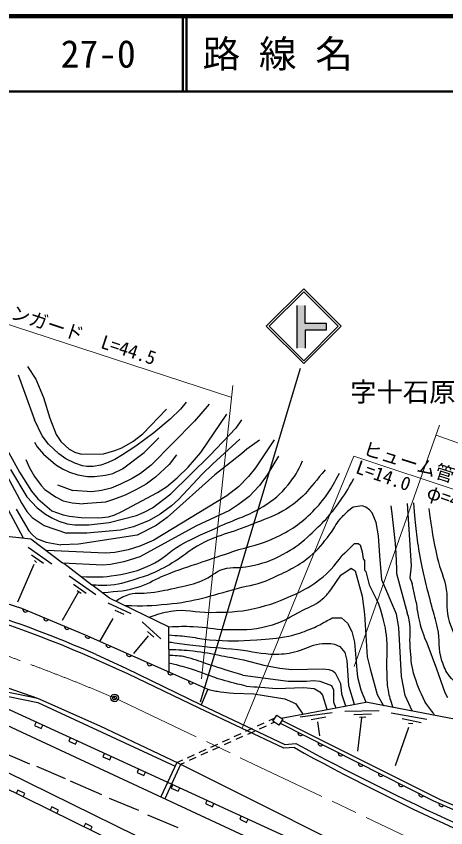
# Model space of a CAD drawing. Units: millimetres, scale not verified. Extents: x 40000 to 680000, y 20000 to 380000.
# Drawn here: x 155610 to 212709, y 272090 to 380000 of the extents above; entities that cross this region are included whole.
import ezdxf
from ezdxf.enums import TextEntityAlignment as Align

# ---------------------------------------------------------------- set-up
doc = ezdxf.new("R2010")
doc.units = ezdxf.units.MM
doc.header["$LTSCALE"] = 1000
doc.header["$PDMODE"] = 32
doc.header["$PDSIZE"] = 500
doc.linetypes.add('CHAIN', pattern=[18.5, 12, -1.5, 3.5, -1.5])
for name, color, linetype, lineweight in [('M-BGD', 7, 'Continuous', 25), ('M-BMK', 2, 'CHAIN', 13), ('M-BMK-SRVR', 3, 'Continuous', 25), ('M-STR-HTXT', 7, 'Continuous', 13), ('M-STR-STRC', 7, 'Continuous', 25), ('M-TTL', 2, 'Continuous', 140), ('M-TTL-LINE', 7, 'Continuous', 50)]:
    doc.layers.add(name, color=color, linetype=linetype, lineweight=lineweight)
doc.layers.add('M-BMK-HTXT', color=7, linetype='Continuous')
doc.layers.add('M-TTL-TXT', color=7, linetype='Continuous')
doc.styles.add('ＭＳ ゴシック', font='')
doc.styles.get('ＭＳ ゴシック').set_extended_font_data('MS Gothic')

msp = doc.modelspace()

# ---------------------------------------------------------------- hatches: boundary and pattern name
at = {"layer": 'M-STR-STRC'}
msp.add_hatch(color=256, dxfattribs=at).paths.add_polyline_path([(194018, 335873), (194018, 338240), (196828, 338240), (196828, 339167), (193978, 339167), (193978, 341554), (192950, 341554), (192950, 335873)])
msp.add_hatch(color=256, dxfattribs=at).paths.add_polyline_path([(194018, 335873), (194018, 338240), (196828, 338240), (196828, 339167), (193978, 339167), (193978, 341554), (192950, 341554), (192950, 335873)])
msp.add_hatch(color=256, dxfattribs=at).paths.add_polyline_path([(194018, 335873), (194018, 338240), (196828, 338240), (196828, 339167), (193978, 339167), (193978, 341554), (192950, 341554), (192950, 335873)])
msp.add_hatch(color=256, dxfattribs=at).paths.add_polyline_path([(194018, 335873), (194018, 338240), (196828, 338240), (196828, 339167), (193978, 339167), (193978, 341554), (192950, 341554), (192950, 335873)])
msp.add_hatch(color=256, dxfattribs=at).paths.add_polyline_path([(194018, 335873), (194018, 338240), (196828, 338240), (196828, 339167), (193978, 339167), (193978, 341554), (192950, 341554), (192950, 335873)])

# ---------------------------------------------------------------- linework, layer by layer
at = {"layer": 'M-BGD'}
for p, q in [((157125, 333432), (158226, 331738)), ((155855, 332331), (158057, 326320)), ((158226, 331738), (159242, 329283)), ((159242, 329283), (160089, 326574)), ((178207, 328690), (177445, 327759)), ((181255, 328436), (179308, 326150)), ((172450, 324457), (175583, 327759)), ((177445, 327759), (176091, 326404)), ((180155, 322002), (183626, 327082)), ((151876, 326912), (156025, 319377)), ((159073, 324203), (158057, 326320)), ((160089, 326574), (160935, 324372)), ((179308, 326150), (173551, 320308)), ((176091, 326404), (173889, 324626)), ((185573, 326320), (184811, 325219)), ((184811, 325219), (181340, 321578)), ((159919, 323102), (159073, 324203)), ((160935, 324372), (161528, 323441)), ((171095, 323441), (172450, 324457)), ((173889, 324626), (171519, 322848)), ((174567, 323949), (172619, 322002)), ((185319, 323780), (181763, 320478)), ((152299, 322679), (156363, 315228)), ((158057, 323356), (158395, 322764)), ((158395, 322764), (159242, 321748)), ((161274, 321832), (159919, 323102)), ((161528, 323441), (162629, 322425)), ((169656, 322594), (171095, 323441)), ((171519, 322848), (169741, 321663)), ((187944, 323610), (186251, 322425)), ((189891, 323695), (187436, 319970)), ((159242, 321748), (160851, 320393)), ((162205, 321155), (161274, 321832)), ((162629, 322425), (163475, 322002)), ((163475, 322002), (164322, 321748)), ((164322, 321748), (167201, 321832)), ((167201, 321832), (168725, 322256)), ((168725, 322256), (169656, 322594)), ((169741, 321663), (168725, 321070)), ((169741, 319800), (172619, 322002)), ((176937, 321663), (175921, 320393)), ((176175, 316498), (181340, 321578)), ((178461, 320054), (180155, 322002)), ((185551, 321806), (182017, 319038)), ((186251, 322425), (185551, 321806)), ((156871, 321070), (157379, 319970)), ((163391, 320562), (162205, 321155)), ((164407, 320224), (163391, 320562)), ((167624, 320562), (166862, 320308)), ((168725, 321070), (167624, 320562)), ((190484, 321494), (188960, 319038)), ((154839, 319716), (157041, 316075)), ((157379, 319970), (158057, 318784)), ((160851, 320393), (161782, 319800)), ((161782, 319800), (162713, 319377)), ((164999, 320139), (164407, 320224)), ((165846, 320139), (164999, 320139)), ((166862, 320308), (165846, 320139)), ((168471, 319208), (169741, 319800)), ((173551, 320308), (172111, 319208)), ((175921, 320393), (174143, 318700)), ((177022, 318615), (178461, 320054)), ((181763, 320478), (180324, 319123)), ((187436, 319970), (186505, 318784)), ((156025, 319377), (157633, 316837)), ((158057, 318784), (158903, 317599)), ((162713, 319377), (163814, 319038)), ((163814, 319038), (165084, 318784)), ((165084, 318784), (166015, 318784)), ((166015, 318784), (167455, 318954)), ((167455, 318954), (168471, 319208)), ((171011, 318530), (169487, 317768)), ((172111, 319208), (171011, 318530)), ((174143, 318700), (172873, 317768)), ((175583, 317430), (177022, 318615)), ((182017, 319038), (175667, 313366)), ((180324, 319123), (177191, 315736)), ((186505, 318784), (185150, 317430)), ((188960, 319038), (187944, 317599)), ((158903, 317599), (159411, 317091)), ((161105, 317684), (163137, 316922)), ((168217, 317260), (166947, 316922)), ((169487, 317768), (168217, 317260)), ((172873, 317768), (171519, 317006)), ((174397, 316668), (175583, 317430)), ((185150, 317430), (183626, 316244)), ((187944, 317599), (186589, 316160)), ((157633, 316837), (158480, 315821)), ((159411, 317091), (160851, 316075)), ((165677, 316752), (163137, 316922)), ((166947, 316922), (165677, 316752)), ((170079, 316329), (168555, 315736)), ((169656, 314128), (174397, 316668)), ((171519, 317006), (170079, 316329)), ((173720, 314636), (176175, 316498)), ((183626, 316244), (173889, 310318)), ((156363, 315228), (157041, 314128)), ((157041, 316075), (158395, 314636)), ((158480, 315821), (160343, 314212)), ((160851, 316075), (161867, 315567)), ((161867, 315567), (163052, 315313)), ((163052, 315313), (164491, 315144)), ((167455, 315398), (164491, 315144)), ((168555, 315736), (167455, 315398)), ((177191, 315736), (176260, 314890)), ((186589, 316160), (185150, 315059)), ((207587, 315228), (208095, 306931)), ((154501, 314466), (156533, 310656)), ((155601, 314466), (157295, 311588)), ((157041, 314128), (157718, 313366)), ((158395, 314636), (159496, 313789)), ((160343, 314212), (161867, 313704)), ((168725, 313704), (169656, 314128)), ((171603, 313620), (172619, 314043)), ((172619, 314043), (173720, 314636)), ((176260, 314890), (174736, 313789)), ((183965, 314297), (179477, 312180)), ((185150, 315059), (183965, 314297)), ((200390, 314720), (199628, 314128)), ((201575, 314890), (200390, 314720)), ((202083, 314720), (201575, 314890)), ((202591, 314382), (202083, 314720)), ((202930, 313958), (202591, 314382)), ((205385, 314890), (205555, 313874)), ((157718, 313366), (159327, 312265)), ((159496, 313789), (160343, 313281)), ((160343, 313281), (161274, 312858)), ((161867, 313704), (162713, 313535)), ((162713, 313535), (164237, 313366)), ((164237, 313366), (166608, 313281)), ((166608, 313281), (167878, 313450)), ((167878, 313450), (168725, 313704)), ((167963, 312688), (171603, 313620)), ((173297, 312942), (171180, 312096)), ((174736, 313789), (173297, 312942)), ((175667, 313366), (174228, 312265)), ((203438, 312688), (202930, 313958)), ((205555, 313874), (205978, 309894)), ((159327, 312265), (162290, 311249)), ((161274, 312858), (162375, 312519)), ((162375, 312519), (163391, 312350)), ((163391, 312350), (165253, 312350)), ((165253, 312350), (167963, 312688)), ((171180, 312096), (169487, 311672)), ((174228, 312265), (171688, 310995)), ((179477, 312180), (172027, 308116)), ((203777, 310910), (203438, 312688)), ((157549, 310487), (151622, 311080)), ((157295, 311588), (157718, 311080)), ((157718, 311080), (158311, 310572)), ((164999, 311249), (162290, 311249)), ((171688, 310995), (163899, 309810)), ((169487, 311672), (164999, 311249)), ((203946, 308286), (203777, 310910)), ((161782, 307270), (157549, 310487)), ((158311, 310572), (159581, 310064)), ((159581, 310064), (161528, 309725)), ((163899, 309810), (161528, 309725)), ((173889, 310318), (172027, 309556)), ((199289, 308624), (200559, 309894)), ((200559, 309894), (201067, 309894)), ((201067, 309894), (201321, 309725)), ((201321, 309725), (201575, 308794)), ((205978, 309894), (206063, 308540)), ((157210, 309386), (160343, 307185)), ((167455, 308624), (159665, 308963)), ((168725, 308709), (167455, 308624)), ((170503, 309048), (168725, 308709)), ((172027, 309556), (170503, 309048)), ((199289, 308624), (198951, 308286)), ((201575, 308794), (201745, 307862)), ((157633, 308370), (159242, 307270)), ((158057, 307608), (158311, 307354)), ((172027, 308116), (169910, 307439)), ((201745, 307862), (201914, 307608)), ((201914, 307608), (201914, 306338)), ((204200, 305068), (203946, 308286)), ((206063, 308540), (206147, 306508)), ((157972, 307100), (155771, 302105)), ((167116, 307016), (161782, 307270)), ((161951, 307270), (165677, 304391)), ((168132, 307100), (167116, 307016)), ((169910, 307439), (168132, 307100)), ((198781, 305661), (200136, 306592)), ((200136, 306592), (200644, 306254)), ((206147, 306508), (206147, 305915)), ((208095, 306931), (207925, 305322)), ((162629, 305576), (166185, 303121)), ((197427, 303714), (198781, 305661)), ((200644, 306254), (201575, 302867)), ((201914, 306338), (202083, 306169)), ((202083, 306169), (202507, 304391)), ((206147, 305915), (207587, 300666)), ((163221, 304476), (164915, 303290)), ((202507, 304391), (203523, 302444)), ((206147, 300496), (204200, 305068)), ((207925, 305322), (208264, 304560)), ((208772, 302105), (208264, 304560)), ((163899, 303460), (161697, 299650)), ((163729, 303629), (164237, 303290)), ((201575, 302867), (201914, 300496)), ((203523, 302444), (203777, 301851)), ((167793, 302020), (170841, 300581)), ((203777, 301851), (204031, 301089)), ((168725, 301004), (169910, 300496)), ((201914, 300496), (202253, 294824)), ((206486, 298718), (206147, 300496)), ((168471, 299904), (166693, 296856)), ((172365, 299480), (174821, 297194)), ((197596, 299988), (198866, 299988)), ((198866, 299988), (199628, 299311)), ((199628, 299311), (200221, 298210)), ((173043, 298210), (173889, 297448)), ((175841, 298810), (175891, 292813)), ((200221, 298210), (200559, 296771)), ((206825, 292199), (206486, 298718)), ((173127, 297618), (171180, 295247)), ((200559, 296771), (200898, 293046)), ((209873, 297364), (210211, 296686)), ((197427, 296602), (197935, 296517)), ((197935, 296517), (198612, 296178)), ((198612, 296178), (199289, 295416)), ((210211, 296686), (211481, 293215)), ((199289, 295416), (199543, 294316)), ((202253, 294824), (202676, 293215)), ((185827, 294400), (188537, 293723)), ((188537, 293723), (190653, 293300)), ((199543, 294316), (199797, 291014)), ((190653, 293300), (192262, 293130)), ((192262, 293130), (196411, 293215)), ((196411, 293215), (197173, 293130)), ((197173, 293130), (197681, 292961)), ((197681, 292961), (198019, 292707)), ((198019, 292707), (198697, 291268)), ((200898, 293046), (200983, 292114)), ((202676, 293215), (203607, 289828)), ((211481, 293215), (212582, 290082)), ((185743, 292368), (191754, 291606)), ((191754, 291606), (192939, 291606)), ((192939, 291606), (194209, 291606)), ((194209, 291606), (195141, 291691)), ((195141, 291691), (195987, 291606)), ((195987, 291606), (197511, 291014)), ((200983, 292114), (201406, 290421)), ((207333, 289659), (206825, 292199)), ((147786, 290934), (208141, 263326)), ((186166, 290929), (187182, 290844)), ((187182, 290844), (187605, 290844)), ((187605, 290844), (190230, 290590)), ((190230, 290590), (193786, 290760)), ((193786, 290760), (195225, 290590)), ((195225, 290590), (195987, 290167)), ((197511, 291014), (197765, 290421)), ((197765, 290421), (197765, 288812)), ((198697, 291268), (198866, 289913)), ((199797, 291014), (200538, 288516)), ((201406, 290421), (202083, 288812)), ((184473, 289998), (187182, 289913)), ((187182, 289913), (191331, 289236)), ((191331, 289236), (192347, 288812)), ((195987, 290167), (196326, 289744)), ((196326, 289744), (196919, 287881)), ((198866, 289913), (199396, 288297)), ((203607, 289828), (204454, 288304)), ((208264, 287627), (207333, 289659)), ((212582, 290082), (212921, 289405)), ((147017, 289135), (206962, 261265)), ((192347, 288812), (192770, 288558)), ((192770, 288558), (193701, 287204)), ((197765, 288812), (198107, 288049)), ((219694, 285426), (202083, 288812)), ((189723, 286270), (190246, 287045)), ((190246, 287045), (191039, 286510)), ((197596, 287373), (193363, 286780)), ((203861, 287627), (199289, 287542)), ((202845, 287204), (200475, 287119)), ((205470, 287373), (210211, 286526)), ((158244, 286150), (158036, 285695)), ((187676, 285635), (188586, 286050)), ((189223, 286340), (190014, 286701)), ((189953, 286115), (189452, 285890)), ((190516, 285735), (189723, 286270)), ((191039, 286510), (190516, 285735)), ((196749, 286780), (194802, 286442)), ((195649, 286188), (195926, 284336)), ((201491, 286696), (200986, 282298)), ((202083, 286780), (201261, 286739)), ((206909, 286611), (209449, 286103)), ((207756, 286018), (208349, 285934)), ((158036, 285695), (158945, 285279)), ((158945, 285279), (159153, 285734)), ((186129, 284930), (187039, 285345)), ((187262, 284910), (186349, 284501)), ((188813, 285604), (187900, 285196)), ((207756, 285426), (205978, 280346)), ((162791, 284070), (162583, 283616)), ((183035, 283520), (183945, 283935)), ((184582, 284225), (185492, 284640)), ((185710, 284215), (184797, 283807)), ((162583, 283616), (163492, 283200)), ((163492, 283200), (163700, 283654)), ((181488, 282815), (182398, 283229)), ((182607, 282826), (181694, 282417)), ((184158, 283521), (183246, 283112)), ((153485, 282293), (157379, 280600)), ((167337, 281990), (167129, 281536)), ((178395, 281404), (179305, 281819)), ((179942, 282110), (180852, 282524)), ((181055, 282131), (180142, 281723)), ((167129, 281536), (168039, 281120)), ((168039, 281120), (168247, 281574)), ((176967, 280753), (174817, 276210)), ((176967, 280753), (177758, 281114)), ((177952, 280742), (177451, 280518)), ((179503, 281437), (178591, 281028)), ((158311, 280261), (162121, 278652)), ((171884, 279911), (171676, 279456)), ((172586, 279040), (172794, 279495)), ((177451, 280518), (175365, 275955)), ((171676, 279456), (172586, 279040)), ((162798, 278314), (166947, 276536)), ((176431, 277831), (176223, 277376)), ((176223, 277376), (177133, 276960)), ((177133, 276960), (177341, 277415)), ((155841, 277087), (155620, 276639)), ((156738, 276645), (155841, 277087)), ((156517, 276196), (156738, 276645)), ((167963, 276028), (171857, 274419)), ((180978, 275751), (180770, 275296)), ((180770, 275296), (181680, 274880)), ((181680, 274880), (181887, 275335)), ((160326, 274876), (160105, 274428)), ((161223, 274434), (160326, 274876)), ((161002, 273986), (161223, 274434)), ((173043, 273826), (177107, 272133)), ((185525, 273671), (185317, 273216)), ((185317, 273216), (186226, 272800)), ((186226, 272800), (186434, 273255)), ((164811, 272666), (164590, 272217)), ((165708, 272224), (164811, 272666)), ((165487, 271775), (165708, 272224))]:
    msp.add_line(p, q, dxfattribs=at)
for points in [[(133742, 307588), (145845, 304632), (156293, 301294), (164758, 297763), (181070, 290510)], [(175841, 298810), (168016, 302637), (165677, 304391)], [(158471, 289278), (128732, 295401), (101499, 295432), (97429, 297955)], [(207575, 265441), (177219, 280634), (166748, 285580), (158471, 289278), (150409, 292051), (143078, 294416), (138499, 295684), (131082, 297146), (127901, 297791)], [(192589, 282745), (191184, 282659), (179937, 288002), (170521, 292522), (165899, 294607)], [(166221, 295123), (170198, 293296), (180200, 288427)], [(147786, 290934), (158461, 288744), (176738, 280271)], [(181070, 290510), (180200, 288427), (191299, 283147), (192775, 283276)], [(190839, 286645), (193701, 287204), (202083, 288812)], [(190706, 286016), (211087, 275682), (222336, 270762), (229624, 268037), (240459, 264662), (251009, 262087), (260555, 260303), (269820, 259185), (277388, 258626)], [(190948, 286376), (211966, 275851), (224048, 270756), (229981, 268584), (236452, 266461), (242723, 264598), (247520, 263369)], [(147150, 279570), (149520, 280108), (151949, 280130), (154400, 279506), (180128, 266822), (186416, 266016), (204763, 257420)], [(203528, 255652), (185550, 263824), (179262, 264985), (150262, 279280), (147150, 279570)]]:
    msp.add_lwpolyline(points, dxfattribs=at)
for centre, radius, start, end in [((103058, 151560), 156844, 66.25217, 75.31146), ((99464, 141994), 166446, 66.47586, 74.96939), ((156842, 301124), 354, 166.1543, 328.55948), ((159611, 299969), 354, 166.1543, 328.55948), ((162380, 298814), 354, 166.1543, 328.55948), ((165146, 297650), 354, 164.82466, 327.22983), ((167887, 296431), 354, 164.82466, 327.22983), ((170629, 295212), 354, 164.82466, 327.22983), ((173370, 293993), 354, 164.82466, 327.22983), ((176111, 292774), 354, 164.82466, 327.22983), ((178852, 291555), 354, 164.82466, 327.22983), ((193406, 284708), 354, 161.91124, 324.31642), ((343301, 554961), 311152, 241.02876, 249.75533), ((368989, 610205), 371394, 241.67548, 249.03533), ((196082, 283351), 354, 161.91124, 324.31642), ((198757, 281995), 354, 161.91124, 324.31642), ((201433, 280638), 354, 161.91124, 324.31642), ((204109, 279281), 354, 161.91124, 324.31642), ((206784, 277925), 354, 161.91124, 324.31642), ((209460, 276568), 354, 161.91124, 324.31642), ((212161, 275272), 354, 165.17234, 327.57752)]:
    msp.add_arc(centre, radius, start, end, dxfattribs=at)
for points, knots in [([(164237, 305503), (166335, 305411), (167086, 305381), (168877, 305668), (170701, 305960), (171732, 306237), (173413, 307001), (175156, 307792), (175829, 308771), (177498, 309710), (179491, 310831), (180714, 311257), (182786, 312225), (184979, 313249), (186377, 313507), (188419, 314805), (189881, 315734), (190689, 316356), (191773, 317707), (192680, 318838), (192981, 319398), (193686, 320889)], [0, 0, 0, 0, 1, 1, 1, 2, 2, 2, 3, 3, 3, 4, 4, 4, 5, 5, 5, 6, 6, 6, 7, 7, 7, 7]), ([(196661, 319704), (194467, 317018), (193681, 315720), (191002, 314189), (189525, 313346), (188577, 313111), (187011, 312448), (184163, 311242), (182335, 311068), (179648, 309538), (178625, 308956), (178163, 308456), (177175, 307818), (175973, 307040), (175268, 306644), (173972, 306033), (173045, 305596), (172481, 305451), (171500, 305152), (170028, 304703), (169189, 304361), (167652, 304313), (166880, 304290), (166563, 304284), (165677, 304391)], [0, 0, 0, 0, 1, 1, 1, 2, 2, 2, 3, 3, 3, 4, 4, 4, 5, 5, 5, 6, 6, 6, 7, 7, 7, 8, 8, 8, 8]), ([(167021, 303383), (169315, 303552), (170174, 303550), (172064, 304187), (173417, 304643), (174075, 305151), (175396, 305692), (177292, 306468), (178407, 306761), (180341, 307433), (181916, 307981), (182802, 308277), (184383, 308809), (186681, 309583), (188105, 309682), (190273, 310766), (192461, 311859), (193648, 312684), (195325, 314463), (196872, 316104), (197374, 316989), (198572, 319236)], [0, 0, 0, 0, 1, 1, 1, 2, 2, 2, 3, 3, 3, 4, 4, 4, 5, 5, 5, 6, 6, 6, 7, 7, 7, 7]), ([(168849, 302229), (169399, 302632), (169655, 302751), (170218, 302991), (171399, 303495), (172215, 303172), (173486, 303357), (174949, 303570), (175766, 303725), (177205, 304066), (178444, 304360), (179164, 304470), (180344, 304948), (181497, 305415), (181946, 306120), (183139, 306474), (184451, 306864), (185288, 306551), (186621, 306861), (188435, 307283), (189491, 307540), (191114, 308452), (192457, 309206), (193181, 309712), (194318, 310752), (196058, 312345), (197052, 313262), (198424, 315181), (199314, 316426), (199635, 316926), (200488, 318513)], [0, 0, 0, 0, 1, 1, 1, 2, 2, 2, 3, 3, 3, 4, 4, 4, 5, 5, 5, 6, 6, 6, 7, 7, 7, 8, 8, 8, 9, 9, 9, 10, 10, 10, 10]), ([(251291, 295880), (247984, 294248), (247032, 293800), (244422, 292252), (242258, 290969), (241206, 289986), (239004, 288770), (237717, 288059), (237049, 287464), (235618, 287125), (234423, 286842), (233702, 287066), (232474, 287077), (230432, 287094), (229282, 287072), (227250, 287270), (225346, 287456), (224314, 287824), (222413, 288044), (221227, 288181), (220528, 288011), (219366, 288286), (217630, 288696), (216830, 289466), (215351, 290463), (214450, 291069), (213901, 291404), (213223, 292252), (212668, 292945), (212492, 293444), (212207, 294284), (211649, 295926), (212009, 296994), (211626, 298686), (211371, 299812), (211137, 300420), (210852, 301540), (210198, 304116), (209767, 305549), (209304, 308166), (208818, 310920), (208747, 311919), (208482, 315277)], [0, 0, 0, 0, 1, 1, 1, 2, 2, 2, 3, 3, 3, 4, 4, 4, 5, 5, 5, 6, 6, 6, 7, 7, 7, 8, 8, 8, 9, 9, 9, 10, 10, 10, 11, 11, 11, 12, 12, 12, 13, 13, 13, 14, 14, 14, 14]), ([(170035, 301650), (172638, 301573), (173489, 301624), (175689, 301825), (179400, 302164), (181396, 302956), (184998, 303910), (186740, 304372), (187792, 304443), (189427, 305200), (191546, 306181), (192794, 306702), (194629, 308146), (195863, 309116), (196330, 309912), (197317, 311134), (197895, 311850), (198029, 312392), (198628, 313090), (198995, 313517), (199140, 313675), (199628, 314128)], [0, 0, 0, 0, 1, 1, 1, 2, 2, 2, 3, 3, 3, 4, 4, 4, 5, 5, 5, 6, 6, 6, 7, 7, 7, 7]), ([(210465, 314551), (210889, 311452), (210974, 310537), (211578, 308021), (211982, 306339), (212488, 305463), (212767, 303755), (213002, 302320), (212691, 301455), (213029, 300040), (213394, 298511), (213919, 297753), (214432, 296267), (214806, 295182), (214695, 294435), (215302, 293462), (216178, 292059), (216670, 291092), (218124, 290307), (219145, 289755), (219827, 289670), (220962, 289425), (223215, 288938), (224487, 288618), (226788, 288479), (228071, 288402), (228802, 288277), (230077, 288436), (232857, 288783), (234381, 289313), (237000, 290307), (241952, 292187), (243623, 294124), (248136, 298046)], [0, 0, 0, 0, 1, 1, 1, 2, 2, 2, 3, 3, 3, 4, 4, 4, 5, 5, 5, 6, 6, 6, 7, 7, 7, 8, 8, 8, 9, 9, 9, 10, 10, 10, 11, 11, 11, 11]), ([(173261, 300072), (174516, 300561), (175009, 300682), (176171, 300894), (178180, 301260), (179354, 300692), (181395, 300732), (183683, 300778), (185001, 300736), (187232, 301248), (189484, 301765), (190725, 302220), (192811, 303216), (194096, 303829), (194811, 304218), (195939, 305086), (197299, 306133), (197729, 306736), (198951, 308286)], [0, 0, 0, 0, 1, 1, 1, 2, 2, 2, 3, 3, 3, 4, 4, 4, 5, 5, 5, 6, 6, 6, 6]), ([(175841, 298810), (177395, 298886), (177852, 298892), (179139, 298858), (180868, 298811), (181818, 298473), (183547, 298449), (185661, 298420), (186886, 298389), (188943, 298879), (190965, 299361), (191943, 300118), (193801, 301050), (194817, 301560), (195473, 301751), (196317, 302512), (196791, 302941), (196984, 303133), (197427, 303714)], [0, 0, 0, 0, 1, 1, 1, 2, 2, 2, 3, 3, 3, 4, 4, 4, 5, 5, 5, 6, 6, 6, 6]), ([(204031, 301089), (204464, 299575), (204579, 299066), (204765, 297740), (205014, 295968), (204771, 294948), (204851, 293161), (204900, 292067), (204844, 291442), (205045, 290366), (205211, 289473), (205314, 289133), (205663, 288124)], [0, 0, 0, 0, 1, 1, 1, 2, 2, 2, 3, 3, 3, 4, 4, 4, 4]), ([(208772, 302105), (208879, 301143), (208924, 300853), (209086, 300062), (209307, 298986), (209452, 298610), (209873, 297364)], [0, 0, 0, 0, 1, 1, 1, 2, 2, 2, 2]), ([(211224, 287055), (211130, 287211), (211102, 287252), (211021, 287378), (210632, 287986), (210275, 288239), (209946, 288882), (209223, 290299), (208883, 291138), (208442, 292666), (208070, 293952), (208125, 294731), (207990, 296063), (207847, 297476), (208147, 298309), (207840, 299696), (207755, 300078), (207732, 300231), (207587, 300666)], [0, 0, 0, 0, 1, 1, 1, 2, 2, 2, 3, 3, 3, 4, 4, 4, 5, 5, 5, 6, 6, 6, 6]), ([(175850, 297739), (177208, 297644), (177584, 297620), (178688, 297482), (179717, 297353), (180276, 297143), (181311, 297073), (183757, 296909), (185141, 296913), (187588, 297073), (189268, 297184), (190216, 297259), (191866, 297589), (192999, 297816), (193603, 298082), (194683, 298492), (195525, 298812), (195952, 299099), (196746, 299524), (197080, 299703), (197189, 299760), (197596, 299988)], [0, 0, 0, 0, 1, 1, 1, 2, 2, 2, 3, 3, 3, 4, 4, 4, 5, 5, 5, 6, 6, 6, 7, 7, 7, 7]), ([(175858, 296814), (176041, 296782), (176089, 296775), (176237, 296751), (177349, 296569), (177978, 296499), (179096, 296364), (181425, 296082), (182741, 296035), (185073, 295783), (187049, 295570), (188138, 295173), (190125, 295181), (191252, 295186), (191894, 295283), (192984, 295568), (194156, 295875), (194727, 296394), (195930, 296536), (196511, 296604), (196754, 296630), (197427, 296602)], [0, 0, 0, 0, 1, 1, 1, 2, 2, 2, 3, 3, 3, 4, 4, 4, 5, 5, 5, 6, 6, 6, 7, 7, 7, 7]), ([(175866, 295805), (177401, 295767), (177853, 295746), (179118, 295611), (180617, 295452), (181441, 295240), (182923, 294966), (184060, 294756), (184425, 294685), (185827, 294400)], [0, 0, 0, 0, 1, 1, 1, 2, 2, 2, 3, 3, 3, 3]), ([(185743, 292368), (183590, 293033), (183036, 293199), (181311, 293763), (180200, 294126), (179600, 294400), (178473, 294708), (177575, 294954), (177035, 294920), (176108, 295009), (176016, 295018), (175986, 295022), (175873, 295031)], [0, 0, 0, 0, 1, 1, 1, 2, 2, 2, 3, 3, 3, 4, 4, 4, 4]), ([(186166, 290929), (184396, 291355), (183901, 291481), (182472, 291914), (180837, 292408), (179987, 292890), (178344, 293354), (177389, 293624), (177058, 293715), (175882, 293978)], [0, 0, 0, 0, 1, 1, 1, 2, 2, 2, 3, 3, 3, 3]), ([(181070, 290510), (181860, 290326), (182089, 290272), (182751, 290172), (183419, 290071), (183656, 290055), (184473, 289998)], [0, 0, 0, 0, 1, 1, 1, 2, 2, 2, 2])]:
    msp.add_open_spline(points, degree=3, knots=knots, dxfattribs=at)
at = {"layer": 'M-BMK'}
msp.add_line((168690, 289350), (209290, 270058), dxfattribs=at)
msp.add_arc((61176, 35971), 275246, 67.00745, 72.94352, dxfattribs=at)
at = {"layer": 'M-BMK-SRVR'}
msp.add_circle((168690, 289350), 500, dxfattribs=at)
msp.add_point((168690, 289350), dxfattribs=at)
at = {"layer": 'M-STR-HTXT'}
for p, q in [((184249, 329289), (142261, 343025)), ((180232, 291916), (184422, 330897)), ((200534, 293515), (211887, 325603)), ((211419, 324282), (251403, 310325)), ((185660, 285319), (200489, 321482)), ((200489, 321482), (223010, 314031))]:
    msp.add_line(p, q, dxfattribs=at)
at = {"layer": 'M-STR-STRC'}
for p, q in [((188856, 338773), (193820, 343737)), ((189238, 338773), (193820, 343355)), ((193820, 343737), (198784, 338773)), ((193820, 343355), (198402, 338773)), ((192950, 335873), (192950, 341554)), ((193978, 341554), (193978, 339167)), ((193978, 339167), (196828, 339167)), ((196828, 339167), (196828, 338240)), ((193820, 333809), (188856, 338773)), ((193820, 334191), (189238, 338773)), ((198784, 338773), (193820, 333809)), ((198402, 338773), (193820, 334191)), ((196828, 338240), (194018, 338240)), ((194018, 338240), (194018, 335873)), ((193344, 333137), (180069, 288781))]:
    msp.add_line(p, q, dxfattribs=at)
at = {"layer": 'M-TTL'}
msp.add_line((680000, 380000), (40000, 380000), dxfattribs=at)
at = {"layer": 'M-TTL-LINE'}
for p, q in [((177750, 380000), (177750, 370000)), ((178250, 380000), (178250, 370000)), ((40000, 370000), (680000, 370000))]:
    msp.add_line(p, q, dxfattribs=at)

# ---------------------------------------------------------------- texts
at = {"layer": 'M-BMK-HTXT', "style": 'ＭＳ ゴシック'}
msp.add_text('字十石原', height=2566, dxfattribs=at).set_placement((200002, 327980), align=Align.BOTTOM_LEFT)
at = {"layer": 'M-STR-HTXT', "style": 'ＭＳ ゴシック'}
for s, rotation, p in [('ストンガード', 341.885, (149803, 340872)), ('L=44.5', 341.885, (166540, 335397)), ('ヒューム管', 342.501, (201400, 321220)), ('L=14.0\u3000φ=400', 340.76, (200418, 318769))]:
    msp.add_text(s, height=1833, rotation=rotation, dxfattribs=at).set_placement(p, align=Align.BOTTOM_LEFT)
at = {"layer": 'M-TTL-TXT', "style": 'ＭＳ ゴシック'}
for s, p in [('27-0', (161521, 375000)), ('路 線 名', (180380, 375000))]:
    msp.add_text(s, height=3666, dxfattribs=at).set_placement(p, align=Align.MIDDLE_LEFT)

doc.saveas('drawing.dxf')
